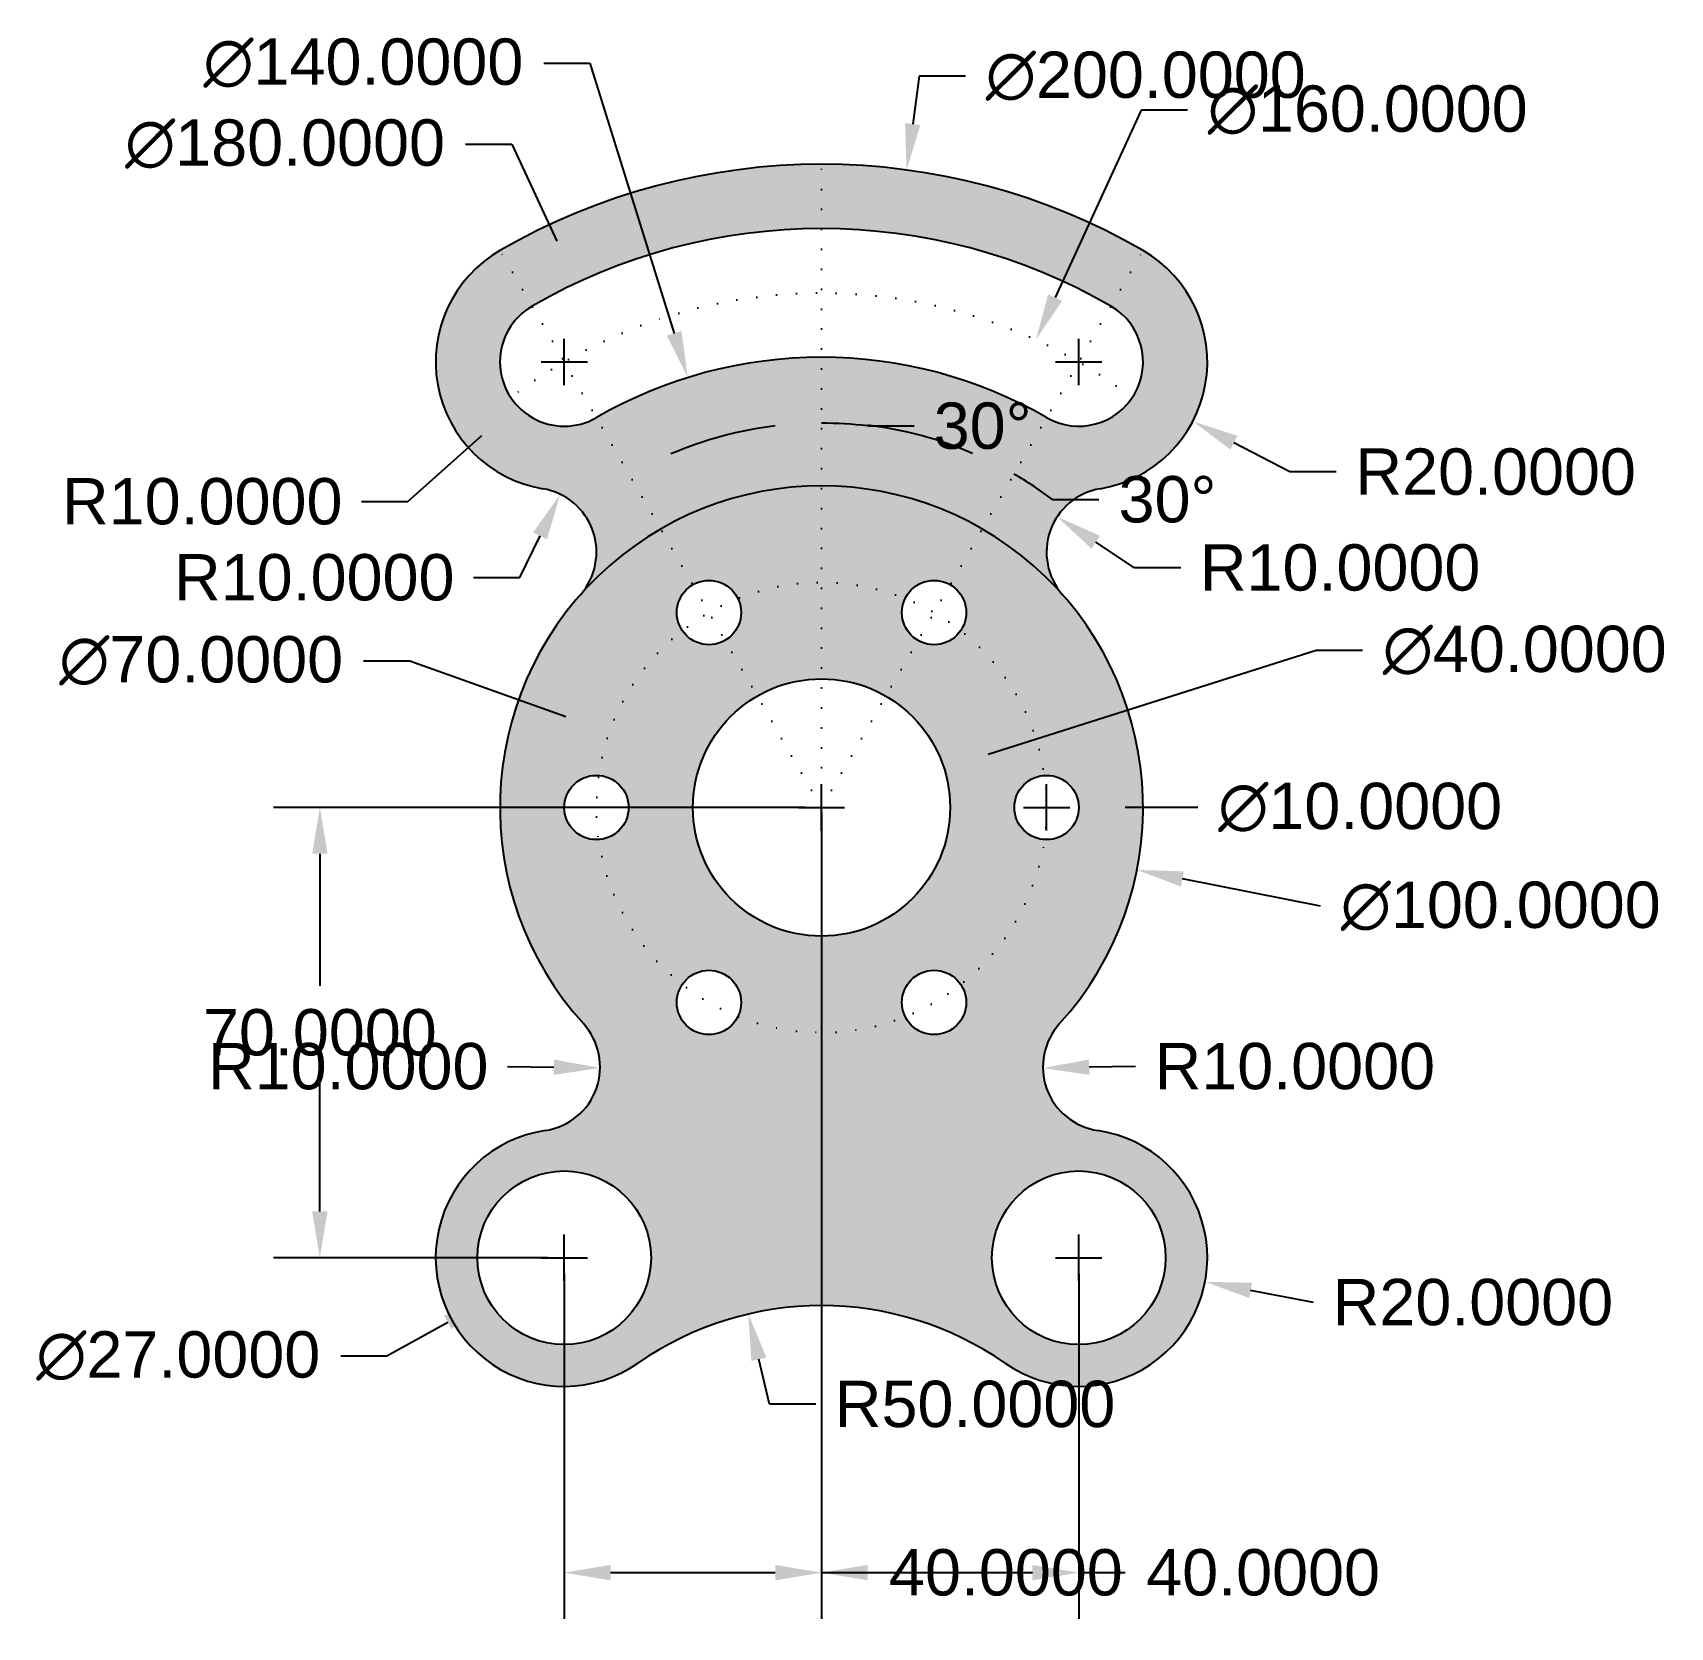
# Model space of a CAD drawing. Header units: millimetres. Extents: x 497 to 3755, y 284 to 866.
# Drawn here: x 2907.3 to 3161.9, y 454.6 to 702.5 of the extents above; entities that cross this region are included whole.
import ezdxf

# ---------------------------------------------------------------- set-up
doc = ezdxf.new("R2010")
doc.units = ezdxf.units.MM
doc.linetypes.add('ACAD_ISO07W100', pattern=[3, 0, -3])
doc.layers.add('dimesion', color=170, linetype='Continuous')
doc.styles.get("Standard").update_dxf_attribs({"font": 'arial_0.ttf'})
doc.dimstyles.get("Standard").update_dxf_attribs({"dimscale": 40, "dimtxt": 0.18, "dimasz": 0.18, "dimexe": 0.18, "dimexo": 0.0625, "dimgap": 0.09, "dimtad": 0, "dimtih": 1, "dimtoh": 1, "dimdec": 4, "dimzin": 0, "dimdsep": 46, "dimtxsty": 'Standard', "dimcen": 0.09, "dimadec": 0, "dimazin": 0, "dimtfac": 1, "dimtdec": 4, "dimtofl": 0, "dimtmove": 0, "dimatfit": 3, "dimfxl": 1, "dimtolj": 1, "dimtzin": 0, "dimarcsym": 0})

# ---------------------------------------------------------------- blocks, each defined once
blk = doc.blocks.new('*D169')
at = {"layer": 'Defpoints', "color": 0, "transparency": 16777216}
for p in [(2991.85, 663.56), (3068.03, 500.47)]:
    blk.add_point(p, dxfattribs=at)
at = {"layer": 'dimesion', "color": 0, "lineweight": -2, "transparency": 16777216}
for p, q in [((2974.56, 685.16), (2981.76, 685.16)), ((2981.76, 685.16), (2988.8, 670.08)), ((3029.94, 578.42), (3029.94, 585.62)), ((3026.34, 582.02), (3033.54, 582.02))]:
    blk.add_line(p, q, dxfattribs=at)
at = {"layer": 'dimesion', "color": 0, "transparency": 16777216}
blk.add_solid([(2989.89, 670.59), (2987.72, 669.58), (2991.85, 663.56)], dxfattribs=at)
at = {"layer": 'dimesion', "color": 0, "transparency": 16777216, "insert": (2946.52, 685.16), "char_height": 7.2, "attachment_point": 5}
blk.add_mtext('\\A1;∅180.0000', dxfattribs=at)
blk = doc.blocks.new('*D170')
at = {"layer": 'Defpoints', "color": 0, "transparency": 16777216}
for p in [(3009.15, 648.86), (3050.73, 515.18)]:
    blk.add_point(p, dxfattribs=at)
at = {"layer": 'dimesion', "color": 0, "lineweight": -2, "transparency": 16777216}
for p, q in [((2986.74, 697.74), (2993.94, 697.74)), ((2993.94, 697.74), (3007.01, 655.73)), ((3029.94, 578.42), (3029.94, 585.62)), ((3026.34, 582.02), (3033.54, 582.02))]:
    blk.add_line(p, q, dxfattribs=at)
at = {"layer": 'dimesion', "color": 0, "transparency": 16777216}
blk.add_solid([(3008.16, 656.09), (3005.87, 655.38), (3009.15, 648.86)], dxfattribs=at)
at = {"layer": 'dimesion', "color": 0, "transparency": 16777216, "insert": (2958.7, 697.74), "char_height": 7.2, "attachment_point": 5}
blk.add_mtext('\\A1;∅140.0000', dxfattribs=at)
blk = doc.blocks.new('*D171')
at = {"layer": 'Defpoints', "color": 0, "transparency": 16777216}
for p in [(3043.17, 681.14), (3016.71, 482.9)]:
    blk.add_point(p, dxfattribs=at)
at = {"layer": 'dimesion', "color": 0, "lineweight": -2, "transparency": 16777216}
for p, q in [((3045.11, 695.71), (3044.12, 688.27)), ((3052.31, 695.71), (3045.11, 695.71)), ((3029.94, 578.42), (3029.94, 585.62)), ((3026.34, 582.02), (3033.54, 582.02))]:
    blk.add_line(p, q, dxfattribs=at)
at = {"layer": 'dimesion', "color": 0, "transparency": 16777216}
blk.add_solid([(3042.93, 688.43), (3045.31, 688.12), (3043.17, 681.14)], dxfattribs=at)
at = {"layer": 'dimesion', "color": 0, "transparency": 16777216, "insert": (3080.36, 695.71), "char_height": 7.2, "attachment_point": 5}
blk.add_mtext('\\A1;∅200.0000', dxfattribs=at)
blk = doc.blocks.new('*D172')
at = {"layer": 'Defpoints', "color": 0, "transparency": 16777216}
for p in [(3063.27, 654.74), (2996.61, 509.29)]:
    blk.add_point(p, dxfattribs=at)
at = {"layer": 'dimesion', "color": 0, "lineweight": -2, "transparency": 16777216}
for p, q in [((3079.63, 690.44), (3066.27, 661.29)), ((3086.83, 690.44), (3079.63, 690.44)), ((3029.94, 578.42), (3029.94, 585.62)), ((3026.34, 582.02), (3033.54, 582.02))]:
    blk.add_line(p, q, dxfattribs=at)
at = {"layer": 'dimesion', "color": 0, "transparency": 16777216}
blk.add_solid([(3065.18, 661.79), (3067.36, 660.79), (3063.27, 654.74)], dxfattribs=at)
at = {"layer": 'dimesion', "color": 0, "transparency": 16777216, "insert": (3114.88, 690.44), "char_height": 7.2, "attachment_point": 5}
blk.add_mtext('\\A1;∅160.0000', dxfattribs=at)
blk = doc.blocks.new('*D173')
at = {"layer": 'Defpoints', "color": 0, "transparency": 16777216}
for p in [(3049, 588.07), (3010.88, 575.96)]:
    blk.add_point(p, dxfattribs=at)
at = {"layer": 'dimesion', "color": 0, "lineweight": -2, "transparency": 16777216}
for p, q in [((3106.84, 606.44), (3055.86, 590.25)), ((3114.04, 606.44), (3106.84, 606.44)), ((3029.94, 578.42), (3029.94, 585.62)), ((3026.34, 582.02), (3033.54, 582.02))]:
    blk.add_line(p, q, dxfattribs=at)
at = {"layer": 'dimesion', "color": 0, "transparency": 16777216}
blk.add_solid([(3055.5, 591.39), (3056.23, 589.11), (3049, 588.07)], dxfattribs=at)
at = {"layer": 'dimesion', "color": 0, "transparency": 16777216, "insert": (3139.29, 606.44), "char_height": 7.2, "attachment_point": 5}
blk.add_mtext('\\A1;∅40.0000', dxfattribs=at)
blk = doc.blocks.new('*D174')
at = {"layer": 'Defpoints', "color": 0, "transparency": 16777216}
for p in [(2996.97, 593.76), (3062.91, 570.27)]:
    blk.add_point(p, dxfattribs=at)
at = {"layer": 'dimesion', "color": 0, "lineweight": -2, "transparency": 16777216}
for p, q in [((2958.72, 604.82), (2965.92, 604.82)), ((2965.92, 604.82), (2990.19, 596.18)), ((3029.94, 578.42), (3029.94, 585.62)), ((3026.34, 582.02), (3033.54, 582.02))]:
    blk.add_line(p, q, dxfattribs=at)
at = {"layer": 'dimesion', "color": 0, "transparency": 16777216}
blk.add_solid([(2990.59, 597.31), (2989.78, 595.04), (2996.97, 593.76)], dxfattribs=at)
at = {"layer": 'dimesion', "color": 0, "transparency": 16777216, "insert": (2933.48, 604.82), "char_height": 7.2, "attachment_point": 5}
blk.add_mtext('\\A1;∅70.0000', dxfattribs=at)
blk = doc.blocks.new('*D175')
at = {"layer": 'Defpoints', "color": 0, "transparency": 16777216}
for p in [(3069.94, 651.3), (3087.68, 642.06)]:
    blk.add_point(p, dxfattribs=at)
at = {"layer": 'dimesion', "color": 0, "lineweight": -2, "transparency": 16777216}
for p, q in [((3069.94, 647.7), (3069.94, 654.9)), ((3066.34, 651.3), (3073.54, 651.3)), ((3102.79, 634.19), (3094.06, 638.73)), ((3109.99, 634.19), (3102.79, 634.19))]:
    blk.add_line(p, q, dxfattribs=at)
at = {"layer": 'dimesion', "color": 0, "transparency": 16777216}
blk.add_solid([(3094.62, 639.8), (3093.51, 637.67), (3087.68, 642.06)], dxfattribs=at)
at = {"layer": 'dimesion', "color": 0, "transparency": 16777216, "insert": (3134.77, 634.19), "char_height": 7.2, "attachment_point": 5}
blk.add_mtext('\\A1;R20.0000', dxfattribs=at)
blk = doc.blocks.new('*D176')
at = {"layer": 'Defpoints', "color": 0, "transparency": 16777216}
for p in [(3066.58, 627.22), (3074.93, 621.72)]:
    blk.add_point(p, dxfattribs=at)
at = {"layer": 'dimesion', "color": 0, "lineweight": -2, "transparency": 16777216}
for p, q in [((3078.6, 619.29), (3072.59, 623.26)), ((3085.8, 619.29), (3078.6, 619.29))]:
    blk.add_line(p, q, dxfattribs=at)
at = {"layer": 'dimesion', "color": 0, "transparency": 16777216}
blk.add_solid([(3073.25, 624.26), (3071.93, 622.26), (3066.58, 627.22)], dxfattribs=at)
at = {"layer": 'dimesion', "color": 0, "transparency": 16777216, "insert": (3110.58, 619.29), "char_height": 7.2, "attachment_point": 5}
blk.add_mtext('\\A1;R10.0000', dxfattribs=at)
blk = doc.blocks.new('*D177')
at = {"layer": 'Defpoints', "color": 0, "transparency": 16777216}
for p in [(2980.89, 591.73), (3078.99, 572.31)]:
    blk.add_point(p, dxfattribs=at)
at = {"layer": 'dimesion', "color": 0, "lineweight": -2, "transparency": 16777216}
for p, q in [((3029.94, 578.42), (3029.94, 585.62)), ((3026.34, 582.02), (3033.54, 582.02)), ((3107.52, 566.66), (3086.05, 570.91))]:
    blk.add_line(p, q, dxfattribs=at)
at = {"layer": 'dimesion', "color": 0, "transparency": 16777216}
blk.add_solid([(3086.28, 572.09), (3085.82, 569.73), (3078.99, 572.31)], dxfattribs=at)
at = {"layer": 'dimesion', "color": 0, "transparency": 16777216, "insert": (3135.56, 566.66), "char_height": 7.2, "attachment_point": 5}
blk.add_mtext('\\A1;∅100.0000', dxfattribs=at)
blk = doc.blocks.new('*D178')
at = {"layer": 'Defpoints', "color": 0, "transparency": 16777216}
for p in [(3059.94, 582.02), (3069.94, 582.02)]:
    blk.add_point(p, dxfattribs=at)
at = {"layer": 'dimesion', "color": 0, "lineweight": -2, "transparency": 16777216}
for p, q in [((3064.94, 578.42), (3064.94, 585.62)), ((3061.34, 582.02), (3068.54, 582.02)), ((3088.45, 582.02), (3077.14, 582.02))]:
    blk.add_line(p, q, dxfattribs=at)
at = {"layer": 'dimesion', "color": 0, "transparency": 16777216}
blk.add_solid([(3077.14, 583.22), (3077.14, 580.82), (3069.94, 582.02)], dxfattribs=at)
at = {"layer": 'dimesion', "color": 0, "transparency": 16777216, "insert": (3113.7, 582.02), "char_height": 7.2, "attachment_point": 5}
blk.add_mtext('\\A1;∅10.0000', dxfattribs=at)
blk = doc.blocks.new('*D179')
at = {"layer": 'Defpoints', "color": 0, "transparency": 16777216}
for p in [(2985.51, 541.69), (2995.51, 541.53)]:
    blk.add_point(p, dxfattribs=at)
at = {"layer": 'dimesion', "color": 0, "lineweight": -2, "transparency": 16777216}
blk.add_line((2981.11, 541.76), (2988.31, 541.64), dxfattribs=at)
at = {"layer": 'dimesion', "color": 0, "transparency": 16777216}
blk.add_solid([(2988.33, 542.84), (2988.3, 540.44), (2995.51, 541.53)], dxfattribs=at)
at = {"layer": 'dimesion', "color": 0, "transparency": 16777216, "insert": (2956.34, 541.76), "char_height": 7.2, "attachment_point": 5}
blk.add_mtext('\\A1;R10.0000', dxfattribs=at)
blk = doc.blocks.new('*D180')
at = {"layer": 'Defpoints', "color": 0, "transparency": 16777216}
for p in [(3064.37, 541.51), (3074.37, 541.69)]:
    blk.add_point(p, dxfattribs=at)
at = {"layer": 'dimesion', "color": 0, "lineweight": -2, "transparency": 16777216}
blk.add_line((3078.76, 541.77), (3071.57, 541.64), dxfattribs=at)
at = {"layer": 'dimesion', "color": 0, "transparency": 16777216}
blk.add_solid([(3071.54, 542.84), (3071.59, 540.44), (3064.37, 541.51)], dxfattribs=at)
at = {"layer": 'dimesion', "color": 0, "transparency": 16777216, "insert": (3103.54, 541.77), "char_height": 7.2, "attachment_point": 5}
blk.add_mtext('\\A1;R10.0000', dxfattribs=at)
blk = doc.blocks.new('*D181')
at = {"layer": 'Defpoints', "color": 0, "transparency": 16777216}
for p in [(3018.56, 503.26), (3029.94, 454.57)]:
    blk.add_point(p, dxfattribs=at)
at = {"layer": 'dimesion', "color": 0, "lineweight": -2, "transparency": 16777216}
for p, q in [((3021.84, 489.24), (3020.2, 496.25)), ((3029.04, 489.24), (3021.84, 489.24))]:
    blk.add_line(p, q, dxfattribs=at)
at = {"layer": 'dimesion', "color": 0, "transparency": 16777216}
blk.add_solid([(3021.37, 496.52), (3019.03, 495.98), (3018.56, 503.26)], dxfattribs=at)
at = {"layer": 'dimesion', "color": 0, "transparency": 16777216, "insert": (3053.81, 489.24), "char_height": 7.2, "attachment_point": 5}
blk.add_mtext('\\A1;R50.0000', dxfattribs=at)
blk = doc.blocks.new('*D182')
at = {"layer": 'Defpoints', "color": 0, "transparency": 16777216}
for p in [(3001.75, 518.55), (2978.13, 505.48)]:
    blk.add_point(p, dxfattribs=at)
at = {"layer": 'dimesion', "color": 0, "lineweight": -2, "transparency": 16777216}
for p, q in [((2989.94, 508.42), (2989.94, 515.62)), ((2986.34, 512.02), (2993.54, 512.02)), ((2962.37, 496.75), (2971.83, 501.99)), ((2955.17, 496.75), (2962.37, 496.75))]:
    blk.add_line(p, q, dxfattribs=at)
at = {"layer": 'dimesion', "color": 0, "transparency": 16777216}
blk.add_solid([(2971.25, 503.04), (2972.41, 500.94), (2978.13, 505.48)], dxfattribs=at)
at = {"layer": 'dimesion', "color": 0, "transparency": 16777216, "insert": (2929.92, 496.75), "char_height": 7.2, "attachment_point": 5}
blk.add_mtext('\\A1;∅27.0000', dxfattribs=at)
blk = doc.blocks.new('*D183')
at = {"layer": 'Defpoints', "color": 0, "transparency": 16777216}
for p in [(3069.94, 512.02), (3089.59, 508.28)]:
    blk.add_point(p, dxfattribs=at)
at = {"layer": 'dimesion', "color": 0, "lineweight": -2, "transparency": 16777216}
for p, q in [((3069.94, 508.42), (3069.94, 515.62)), ((3066.34, 512.02), (3073.54, 512.02)), ((3106.45, 505.08), (3096.66, 506.94))]:
    blk.add_line(p, q, dxfattribs=at)
at = {"layer": 'dimesion', "color": 0, "transparency": 16777216}
blk.add_solid([(3096.89, 508.12), (3096.44, 505.76), (3089.59, 508.28)], dxfattribs=at)
at = {"layer": 'dimesion', "color": 0, "transparency": 16777216, "insert": (3131.23, 505.08), "char_height": 7.2, "attachment_point": 5}
blk.add_mtext('\\A1;R20.0000', dxfattribs=at)
blk = doc.blocks.new('*D184')
at = {"layer": 'Defpoints', "color": 0, "transparency": 16777216}
for p in [(2989.94, 651.3), (2982.48, 644.64)]:
    blk.add_point(p, dxfattribs=at)
at = {"layer": 'dimesion', "color": 0, "lineweight": -2, "transparency": 16777216}
for p, q in [((2989.94, 647.7), (2989.94, 654.9)), ((2986.34, 651.3), (2993.54, 651.3)), ((2965.62, 629.58), (2977.11, 639.84)), ((2958.42, 629.58), (2965.62, 629.58))]:
    blk.add_line(p, q, dxfattribs=at)
at = {"layer": 'dimesion', "color": 0, "transparency": 16777216}
blk.add_solid([(2976.31, 640.74), (2977.91, 638.95), (2982.48, 644.64)], dxfattribs=at)
at = {"layer": 'dimesion', "color": 0, "transparency": 16777216, "insert": (2933.64, 629.58), "char_height": 7.2, "attachment_point": 5}
blk.add_mtext('\\A1;R10.0000', dxfattribs=at)
blk = doc.blocks.new('*D185')
at = {"layer": 'Defpoints', "color": 0, "transparency": 16777216}
for p in [(2989.31, 630.71), (2984.95, 621.72)]:
    blk.add_point(p, dxfattribs=at)
at = {"layer": 'dimesion', "color": 0, "lineweight": -2, "transparency": 16777216}
for p, q in [((2983.03, 617.76), (2986.17, 624.24)), ((2975.83, 617.76), (2983.03, 617.76))]:
    blk.add_line(p, q, dxfattribs=at)
at = {"layer": 'dimesion', "color": 0, "transparency": 16777216}
blk.add_solid([(2985.09, 624.76), (2987.25, 623.71), (2989.31, 630.71)], dxfattribs=at)
at = {"layer": 'dimesion', "color": 0, "transparency": 16777216, "insert": (2951.06, 617.76), "char_height": 7.2, "attachment_point": 5}
blk.add_mtext('\\A1;R10.0000', dxfattribs=at)
blk = doc.blocks.new('*D186')
at = {"layer": 'Defpoints', "color": 0, "transparency": 16777216}
for p in [(3029.94, 582.02), (2989.94, 512.02), (3029.94, 463.06)]:
    blk.add_point(p, dxfattribs=at)
at = {"layer": 'dimesion', "color": 0, "lineweight": -2, "transparency": 16777216}
for p, q in [((3029.94, 579.52), (3029.94, 455.86)), ((2989.94, 509.52), (2989.94, 455.86)), ((2997.14, 463.06), (3022.74, 463.06)), ((3029.94, 463.06), (3037.14, 463.06))]:
    blk.add_line(p, q, dxfattribs=at)
at = {"layer": 'dimesion', "color": 0, "transparency": 16777216}
for points in [[(2997.14, 464.26), (2997.14, 461.86), (2989.94, 463.06)], [(3022.74, 464.26), (3022.74, 461.86), (3029.94, 463.06)]]:
    blk.add_solid(points, dxfattribs=at)
at = {"layer": 'dimesion', "color": 0, "transparency": 16777216, "insert": (3058.61, 463.06), "char_height": 7.2, "attachment_point": 5}
blk.add_mtext('\\A1;40.0000', dxfattribs=at)
blk = doc.blocks.new('*D165')
at = {"layer": 'Defpoints', "color": 0, "transparency": 16777216}
for p in [(3029.94, 583.82), (3069.94, 512.02), (3069.94, 463.06)]:
    blk.add_point(p, dxfattribs=at)
at = {"layer": 'dimesion', "color": 0, "lineweight": -2, "transparency": 16777216}
for p, q in [((3029.94, 581.32), (3029.94, 455.86)), ((3069.94, 509.52), (3069.94, 455.86)), ((3037.14, 463.06), (3062.74, 463.06)), ((3069.94, 463.06), (3077.14, 463.06))]:
    blk.add_line(p, q, dxfattribs=at)
at = {"layer": 'dimesion', "color": 0, "transparency": 16777216}
for points in [[(3037.14, 464.26), (3037.14, 461.86), (3029.94, 463.06)], [(3062.74, 464.26), (3062.74, 461.86), (3069.94, 463.06)]]:
    blk.add_solid(points, dxfattribs=at)
at = {"layer": 'dimesion', "color": 0, "transparency": 16777216, "insert": (3098.61, 463.06), "char_height": 7.2, "attachment_point": 5}
blk.add_mtext('\\A1;40.0000', dxfattribs=at)
blk = doc.blocks.new('*D166')
at = {"layer": 'Defpoints', "color": 0, "transparency": 16777216}
for p in [(2951.93, 582.02), (3029.94, 582.02), (2989.94, 512.02)]:
    blk.add_point(p, dxfattribs=at)
at = {"layer": 'dimesion', "color": 0, "lineweight": -2, "transparency": 16777216}
for p, q in [((3027.44, 582.02), (2944.73, 582.02)), ((2951.93, 574.82), (2951.93, 554.29)), ((2951.93, 519.22), (2951.93, 539.74)), ((2987.44, 512.02), (2944.73, 512.02))]:
    blk.add_line(p, q, dxfattribs=at)
at = {"layer": 'dimesion', "color": 0, "transparency": 16777216}
for points in [[(2950.73, 574.82), (2953.13, 574.82), (2951.93, 582.02)], [(2950.73, 519.22), (2953.13, 519.22), (2951.93, 512.02)]]:
    blk.add_solid(points, dxfattribs=at)
at = {"layer": 'dimesion', "color": 0, "transparency": 16777216, "insert": (2951.93, 547.02), "char_height": 7.2, "attachment_point": 5}
blk.add_mtext('\\A1;70.0000', dxfattribs=at)
blk = doc.blocks.new('*D167')
at = {"layer": 'Defpoints', "color": 0, "transparency": 16777216}
for p in [(3029.94, 682.02), (2979.94, 668.62), (3009.5, 638.16), (3029.94, 582.02), (3029.94, 582.02)]:
    blk.add_point(p, dxfattribs=at)
at = {"layer": 'dimesion', "color": 0, "lineweight": -2, "transparency": 16777216}
blk.add_line((3037.13, 641.33), (3044.33, 641.33), dxfattribs=at)
for start, end in [(83.0914, 90), (96.9086, 113.0914)]:
    blk.add_arc((3029.94, 582.02), 59.75, start, end, dxfattribs=at)
at = {"layer": 'dimesion', "color": 0, "transparency": 16777216}
for points in [[(3022.68, 642.53), (3022.83, 640.13), (3029.94, 641.77)], [(3007.04, 635.91), (3005.97, 638.05), (3000.07, 633.76)]]:
    blk.add_solid(points, dxfattribs=at)
at = {"layer": 'dimesion', "color": 0, "transparency": 16777216, "insert": (3054.99, 641.33), "char_height": 7.2, "attachment_point": 5}
blk.add_mtext('\\A1;30°', dxfattribs=at)
blk = doc.blocks.new('*D168')
at = {"layer": 'Defpoints', "color": 0, "transparency": 16777216}
for p in [(3029.94, 682.02), (3079.94, 668.62), (3040.33, 640.97), (3029.94, 582.02), (3029.94, 582.02)]:
    blk.add_point(p, dxfattribs=at)
at = {"layer": 'dimesion', "color": 0, "lineweight": -2, "transparency": 16777216}
blk.add_line((3065.88, 629.89), (3073.08, 629.89), dxfattribs=at)
for start, end in [(66.8959, 83.1041), (53.1041, 60)]:
    blk.add_arc((3029.94, 582.02), 59.86, start, end, dxfattribs=at)
at = {"layer": 'dimesion', "color": 0, "transparency": 16777216}
for points in [[(3037.05, 640.24), (3037.2, 642.64), (3029.94, 641.88)], [(3053.96, 638.15), (3052.89, 636), (3059.87, 633.86)]]:
    blk.add_solid(points, dxfattribs=at)
at = {"layer": 'dimesion', "color": 0, "transparency": 16777216, "insert": (3083.74, 629.89), "char_height": 7.2, "attachment_point": 5}
blk.add_mtext('\\A1;30°', dxfattribs=at)

msp = doc.modelspace()

# ---------------------------------------------------------------- hatches: boundary and pattern name
h = msp.add_hatch(color=256)
h.dxf.hatch_style = 1
h.set_gradient(color1=(241, 235, 31), color2=(89, 164, 10), tint=1, name='CYLINDER')
h.paths.add_polyline_path([(3029.94004, 652.01678, 0.131652498), (2994.94004, 642.63856), (3004.94004, 625.31805, -0.131652498), (3029.94004, 632.01678)])
h.paths.add_polyline_path([(2994.94004, 642.63856, -1), (2984.94004, 659.95907), (2979.94004, 668.61933, 0.702999396), (2986.61457, 631.57722, -0.588195658), (2992.44987, 615.09982, -0.081219413), (3004.94004, 625.31805)])
h.paths.add_polyline_path([(3029.94004, 682.01678, 0.131652498), (2979.94004, 668.61933), (2984.94004, 659.95907, -0.131652498), (3029.94004, 672.01678)])
h.paths.add_polyline_path([(3029.94004, 682.01678), (3029.94004, 672.01678, -0.131652498), (3074.94004, 659.95907), (3079.94004, 668.61933, 0.131652498)])
h.paths.add_polyline_path([(3079.94004, 668.61933), (3074.94004, 659.95907, -1), (3064.94004, 642.63856), (3054.94004, 625.31805, -0.081219413), (3067.43021, 615.09982, -0.588195658), (3073.26551, 631.57722, 0.702999396)])
h.paths.add_polyline_path([(3064.94004, 642.63856, 0.131652498), (3029.94004, 652.01678), (3029.94004, 632.01678, -0.131652498), (3054.94004, 625.31805)])
h = msp.add_hatch(color=256)
h.dxf.hatch_style = 1
h.set_gradient(color1=(241, 235, 31), color2=(89, 164, 10), tint=1, name='INVSPHERICAL')
h.paths.add_polyline_path([(2995.29718, 577.02956, -0.435310766), (2989.94004, 582.01678, -0.435310766), (2995.29718, 587.00401, -0.192641258), (3008.29954, 609.52476, -0.149879458), (3007.44004, 612.32767, -0.267949192), (3009.94004, 616.6578), (3004.94004, 625.31805, 0.478219931), (2992.9187, 548.40993, -0.599370935), (2986.98964, 531.79797, 1.261309117), (3001.36861, 495.60375, -0.313859338), (3058.51147, 495.60375, 1.261309117), (3072.89044, 531.79797, -0.599370935), (3066.96137, 548.40993, 0.478219931), (3054.94004, 625.31805), (3049.94004, 616.6578, -0.267949192), (3052.44004, 612.32767, -0.149879458), (3051.58053, 609.52476, -0.192641258), (3064.5829, 587.00401, -0.435310766), (3069.94004, 582.01678, -0.435310766), (3064.5829, 577.02956, -0.192641258), (3051.58053, 554.5088, -0.149879458), (3052.44004, 551.7059, -0.796120368), (3042.9424, 549.52158, -0.192641258), (3016.93768, 549.52158, -0.796120368), (3007.44004, 551.7059, -0.149879458), (3008.29954, 554.5088, -0.192641258)])
h.paths.add_polyline_path([(3003.44004, 512.01678, -1), (2976.44004, 512.01678, -1)], flags=16)
h.paths.add_polyline_path([(3083.44004, 512.01678, -1), (3056.44004, 512.01678, -1)], flags=16)
h.paths.add_polyline_path([(3029.94004, 632.01678, 0.131652498), (3004.94004, 625.31805), (3009.94004, 616.6578, -0.435310766), (3016.93768, 614.51199, -0.095443205), (3029.94004, 617.01678)])
h.paths.add_polyline_path([(3054.94004, 625.31805, 0.131652498), (3029.94004, 632.01678), (3029.94004, 617.01678, -0.095443205), (3042.9424, 614.51199, -0.435310766), (3049.94004, 616.6578)])
h.paths.add_polyline_path([(3029.94004, 617.01678, 0.095443205), (3016.93768, 614.51199, -0.113511119), (3017.44004, 612.32767, -0.267949192), (3014.94004, 607.99755), (3019.94004, 599.33729, -0.131652498), (3029.94004, 602.01678)], flags=17)
h.paths.add_polyline_path([(3042.44004, 612.32767, -0.113511119), (3042.9424, 614.51199, 0.095443205), (3029.94004, 617.01678), (3029.94004, 602.01678, -0.131652498), (3039.94004, 599.33729), (3044.94004, 607.99755, -0.267949192)], flags=17)
h.paths.add_polyline_path([(3051.58053, 609.52476, -0.39342646), (3044.94004, 607.99755), (3039.94004, 599.33729, -0.267949192), (3049.94004, 582.01678, -1), (3009.94004, 582.01678, -0.267949192), (3019.94004, 599.33729), (3014.94004, 607.99755, -0.39342646), (3008.29954, 609.52476, 0.192641258), (2995.29718, 587.00401, -0.39342646), (2999.94004, 582.01678, -0.39342646), (2995.29718, 577.02956, 0.192641258), (3008.29954, 554.5088, -0.739312748), (3017.44004, 551.7059, -0.113511119), (3016.93768, 549.52158, 0.192641258), (3042.9424, 549.52158, -0.113511119), (3042.44004, 551.7059, -0.739312748), (3051.58053, 554.5088, 0.192641258), (3064.5829, 577.02956, -0.39342646), (3059.94004, 582.01678, -0.39342646), (3064.5829, 587.00401, 0.192641258)], flags=17)

# ---------------------------------------------------------------- linework, layer by layer
at = {"linetype": 'ACAD_ISO07W100'}
for q in [(3029.94004, 682.01678), (2979.94004, 668.61933), (3079.94004, 668.61933)]:
    msp.add_line((3029.94004, 582.01678), q, dxfattribs=at)
msp.add_circle((3029.94004, 582.01678), 35, dxfattribs=at)
for centre, radius in [((3012.44004, 612.32767), 5), ((3047.44004, 612.32767), 5), ((3029.94004, 582.01678), 20), ((2994.94004, 582.01678), 5), ((3064.94004, 582.01678), 5), ((3012.44004, 551.7059), 5), ((3047.44004, 551.7059), 5), ((2989.94004, 512.01678), 13.5), ((3069.94004, 512.01678), 13.5)]:
    msp.add_circle(centre, radius)
for centre, radius, start, end in [((3029.94004, 582.01678), 100, 60, 120), ((3029.94004, 582.01678), 90, 60, 120), ((2989.94004, 651.29882), 20, 120, 260.4287805), ((3069.94004, 651.29882), 20, 279.5712195, 60), ((2989.94004, 651.29882), 10, 120, 300), ((3069.94004, 651.29882), 10, 240, 60), ((3029.94004, 582.01678), 70, 60, 120), ((3029.94004, 582.01678), 50, 317.7677752, 222.2322248), ((2984.95184, 621.71643), 10, 318.5733497, 80.4287805), ((3074.92824, 621.71643), 10, 99.5712195, 221.4266503), ((2985.51444, 541.68856), 10, 278.4832362, 42.2322248), ((3074.36564, 541.68856), 10, 137.7677752, 261.5167638), ((2989.94004, 512.01678), 20, 98.4832362, 304.8499046), ((3069.94004, 512.01678), 20, 235.1500954, 81.5167638), ((3029.94004, 454.57116), 50, 55.1500954, 124.8499046)]:
    msp.add_arc(centre, radius, start, end)
msp.add_arc((3029.94004, 582.01678), 80, 52.8333566, 127.1666434, dxfattribs=at)

# ---------------------------------------------------------------- dimensions: what is measured, and where the dimension line sits
at = {"layer": 'dimesion'}
for p1, p2, picture, middle in [((3050.73058, 515.17553), (3009.1495, 648.85804), '*D170', (2958.70105, 697.74122)), ((3016.71166, 482.8956), (3043.16842, 681.13797), '*D171', (3080.35711, 695.71229)), ((2996.608, 509.29144), (3063.27208, 654.74213), '*D172', (3114.87571, 690.43706)), ((3068.0283, 500.47364), (2991.85177, 663.55993), '*D169', (2946.51801, 685.16183)), ((3010.87823, 575.96308), (3049.00185, 588.07049), '*D173', (3139.28748, 606.43917)), ((3062.91139, 570.27413), (2996.96869, 593.75944), '*D174', (2933.47707, 604.81602)), ((2980.8919, 591.72655), (3078.98818, 572.30702), '*D177', (3107.51973, 566.6588)), ((3059.94004, 582.01678), (3069.94004, 582.01678), '*D178', (3113.69795, 582.01678)), ((3001.75132, 518.55465), (2978.12876, 505.47892), '*D182', (2929.9192, 496.75373))]:
    dim = msp.add_diameter_dim_2p(p1=p1, p2=p2, dimstyle='Standard', dxfattribs=at)
    dim.commit()
    dim.dimension.update_dxf_attribs({"geometry": picture, "text_midpoint": middle, "dimtype": 163})
for base, line1, line2, picture, middle in [((3009.50465, 638.16255), ((3029.94004, 582.01678), (3029.94004, 682.01678)), ((3029.94004, 582.01678), (2979.94004, 668.61933)), '*D167', (3054.98699, 641.33205)), ((3040.33431, 640.96565), ((3029.94004, 582.01678), (3079.94004, 668.61933)), ((3029.94004, 582.01678), (3029.94004, 682.01678)), '*D168', (3083.73677, 629.88705))]:
    dim = msp.add_angular_dim_2l(base=base, line1=line1, line2=line2, dimstyle='Standard', dxfattribs=at)
    dim.commit()
    dim.dimension.update_dxf_attribs({"geometry": picture, "text_midpoint": middle})
for center, mpoint, picture, middle in [((2989.94004, 651.29882), (2982.48053, 644.6388), '*D184', (2933.64106, 629.58198)), ((3069.94004, 651.29882), (3087.67843, 642.06034), '*D175', (3134.76605, 634.1895)), ((2984.95184, 621.71643), (2989.31496, 630.71438), '*D185', (2951.05689, 617.75733)), ((3074.92824, 621.71643), (3066.58139, 627.2237), '*D176', (3110.57603, 619.29323)), ((2985.51444, 541.68856), (2995.51317, 541.52961), '*D179', (2981.11499, 541.75849)), ((3074.36564, 541.68856), (3064.36731, 541.50567), '*D180', (3078.7649, 541.76903)), ((3069.94004, 512.01678), (3089.58817, 508.2817), '*D183', (3106.4518, 505.07595)), ((3029.94004, 454.57116), (3018.5629, 503.25956), '*D181', (3053.81468, 489.2373))]:
    dim = msp.add_radius_dim(center=center, mpoint=mpoint, dimstyle='Standard', dxfattribs=at)
    dim.commit()
    dim.dimension.update_dxf_attribs({"geometry": picture, "text_midpoint": middle, "dimtype": 164})
for base, p1, p2, picture, middle in [((3069.94004, 463.0552), (3029.94004, 583.81678), (3069.94004, 512.01678), '*D165', (3098.6148, 463.0552)), ((3029.94004, 463.0552), (2989.94004, 512.01678), (3029.94004, 582.01678), '*D186', (3058.6148, 463.0552))]:
    dim = msp.add_linear_dim(base=base, p1=p1, p2=p2, dimstyle='Standard', dxfattribs=at)
    dim.commit()
    dim.dimension.update_dxf_attribs({"geometry": picture, "text_midpoint": middle})
dim = msp.add_linear_dim(base=(2951.92543, 582.01678), p1=(2989.94004, 512.01678), p2=(3029.94004, 582.01678), angle=90, dimstyle='Standard', dxfattribs=at)
dim.commit()
dim.dimension.update_dxf_attribs({"geometry": '*D166', "text_midpoint": (2951.92543, 547.01678)})

doc.saveas('drawing.dxf')
